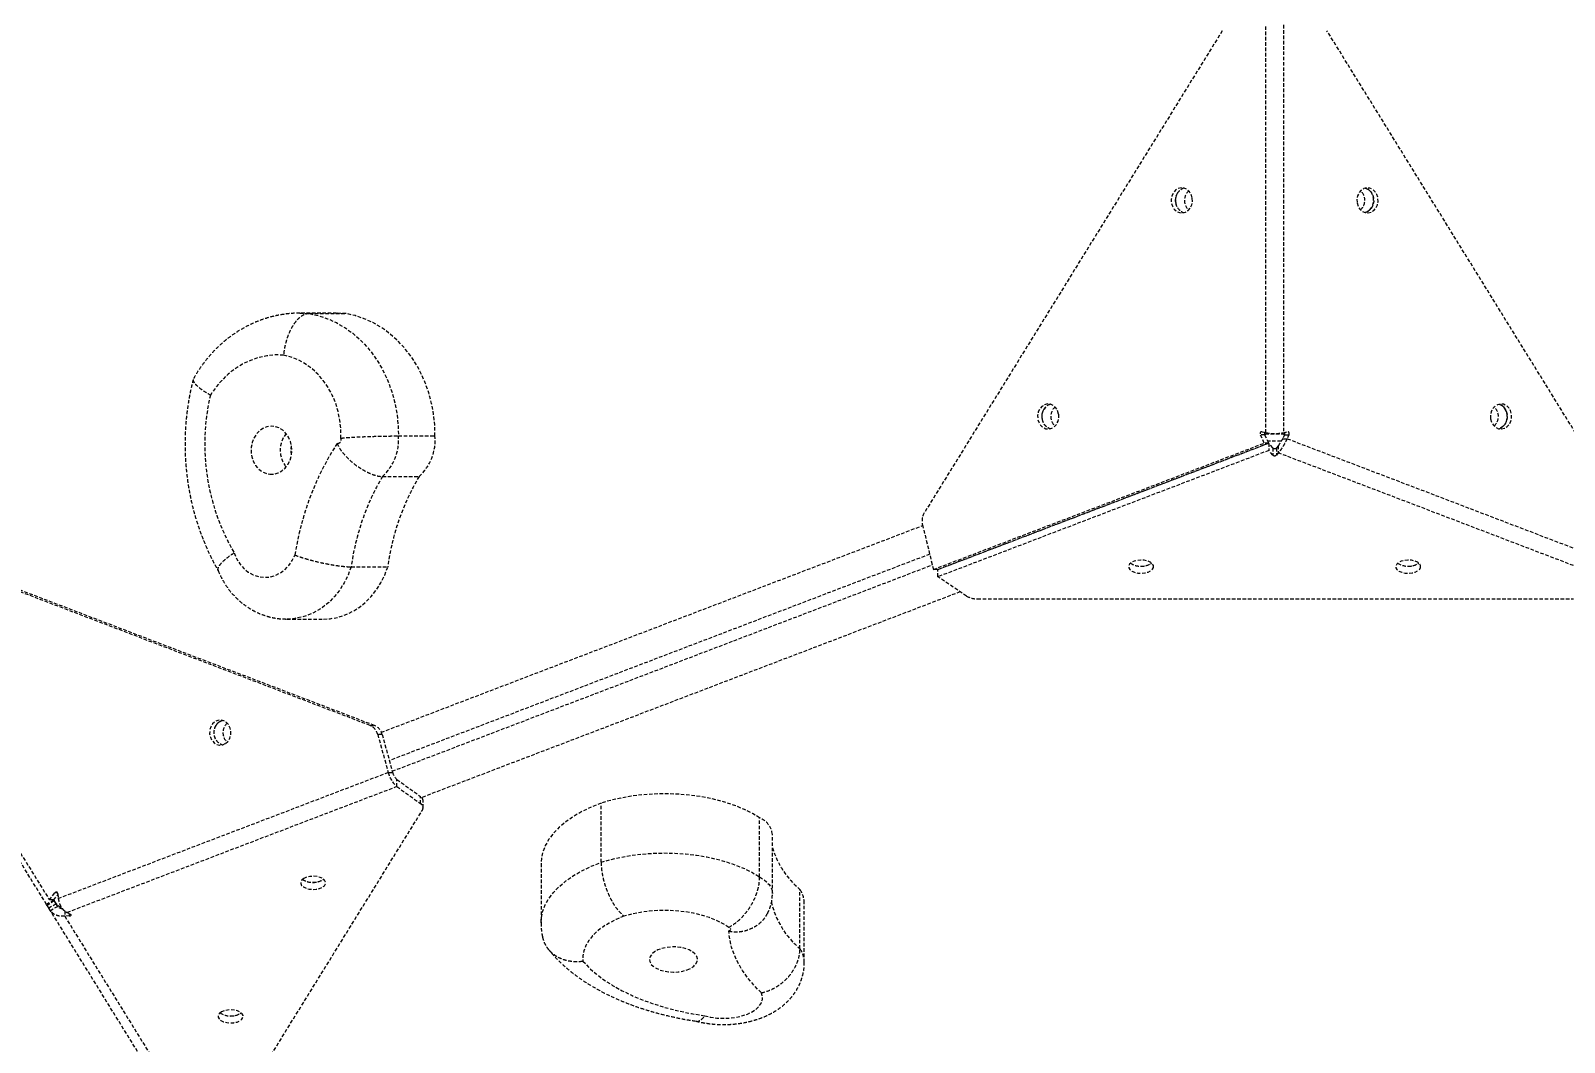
# Model space of a CAD drawing. Header units: millimetres. Extents: x -3160 to 2441, y -2789 to 2239.
# Drawn here: x -303 to 248, y -447 to -84 of the extents above; entities that cross this region are included whole.
import ezdxf

# ---------------------------------------------------------------- set-up
doc = ezdxf.new("R2010")
doc.units = ezdxf.units.MM
doc.linetypes.add('HIDDEN', pattern=[1.905, 1.27, -0.635])
for name, color, linetype in [('DIKOM_ОБЪЕКТ', 7, 'Continuous'), ('DIKOM_РАЗМЕР_ЗОНА', 7, 'Continuous'), ('DIKOM_РАЗМЕР_ОБЪЕКТА', 7, 'Continuous')]:
    doc.layers.add(name, color=color, linetype=linetype)
doc.styles.add('style1', font='arialbd.ttf', dxfattribs={"width": 0.8})
doc.dimstyles.new('1-50', dxfattribs={"dimtxt": 300, "dimasz": 200, "dimexe": 100, "dimexo": 0, "dimgap": 100, "dimtad": 1, "dimtxsty": 'style1', "dimcen": 200, "dimclrd": 7, "dimclre": 7, "dimclrt": 7, "dimadec": 1, "dimazin": 2, "dimtfac": 1, "dimtmove": 0, "dimatfit": 2, "dimfxl": 0, "dimlwd": 25, "dimlwe": 18, "dimarcsym": 0})

# ---------------------------------------------------------------- blocks, each defined once
blk = doc.blocks.new('*D0')
at = {"layer": 'Defpoints', "color": 0, "transparency": 16777216}
for p in [(295.78, 749.54), (-958.64, -670.94), (304.91, -670.94)]:
    blk.add_point(p, dxfattribs=at)
at = {"layer": 'DIKOM_РАЗМЕР_ОБЪЕКТА', "color": 7, "lineweight": 18, "transparency": 16777216}
for p, q in [((295.78, 749.54), (-1058.64, 749.54)), ((304.91, -670.94), (-1058.64, -670.94))]:
    blk.add_line(p, q, dxfattribs=at)
at = {"layer": 'DIKOM_РАЗМЕР_ОБЪЕКТА', "color": 7, "lineweight": 25, "transparency": 16777216}
blk.add_line((-958.64, 549.54), (-958.64, -470.94), dxfattribs=at)
at = {"layer": 'DIKOM_РАЗМЕР_ОБЪЕКТА', "color": 7, "transparency": 16777216}
for points in [[(-991.97, 549.54), (-925.3, 549.54), (-958.64, 749.54)], [(-991.97, -470.94), (-925.3, -470.94), (-958.64, -670.94)]]:
    blk.add_solid(points, dxfattribs=at)
at = {"layer": 'DIKOM_РАЗМЕР_ОБЪЕКТА', "color": 7, "transparency": 16777216, "insert": (-1211.81, 39.3), "char_height": 300, "attachment_point": 5, "rotation": 90, "style": 'style1'}
blk.add_mtext('{\\fArial|b0|i0|c204|p34;1420}', dxfattribs=at)
blk = doc.blocks.new('*D1')
at = {"layer": 'Defpoints', "color": 0, "transparency": 16777216}
for p in [(141.42, 2238.11), (-2709.95, -2159.51), (141.42, -2159.51)]:
    blk.add_point(p, dxfattribs=at)
at = {"layer": 'DIKOM_РАЗМЕР_ЗОНА', "color": 7, "lineweight": 18, "transparency": 16777216}
for p, q in [((141.42, 2238.11), (-2809.95, 2238.11)), ((141.42, -2159.51), (-2809.95, -2159.51))]:
    blk.add_line(p, q, dxfattribs=at)
at = {"layer": 'DIKOM_РАЗМЕР_ЗОНА', "color": 7, "lineweight": 25, "transparency": 16777216}
blk.add_line((-2709.95, 2038.11), (-2709.95, -1959.51), dxfattribs=at)
at = {"layer": 'DIKOM_РАЗМЕР_ЗОНА', "color": 7, "transparency": 16777216}
for points in [[(-2743.28, 2038.11), (-2676.61, 2038.11), (-2709.95, 2238.11)], [(-2743.28, -1959.51), (-2676.61, -1959.51), (-2709.95, -2159.51)]]:
    blk.add_solid(points, dxfattribs=at)
at = {"layer": 'DIKOM_РАЗМЕР_ЗОНА', "color": 7, "transparency": 16777216, "insert": (-2963.12, 8.17), "char_height": 300, "attachment_point": 5, "rotation": 90, "style": 'style1'}
blk.add_mtext('{\\fArial|b0|i0|c204|p34;4400}', dxfattribs=at)
blk = doc.blocks.new('*D2')
at = {"layer": 'Defpoints', "color": 0, "transparency": 16777216}
for p in [(-566.7, 39.68), (853.76, 39.3), (853.76, -1201.88)]:
    blk.add_point(p, dxfattribs=at)
at = {"layer": 'DIKOM_РАЗМЕР_ОБЪЕКТА', "color": 7, "lineweight": 18, "transparency": 16777216}
for p, q in [((-566.7, 39.68), (-566.7, -1301.88)), ((853.76, 39.3), (853.76, -1301.88))]:
    blk.add_line(p, q, dxfattribs=at)
at = {"layer": 'DIKOM_РАЗМЕР_ОБЪЕКТА', "color": 7, "lineweight": 25, "transparency": 16777216}
blk.add_line((-366.7, -1201.88), (653.76, -1201.88), dxfattribs=at)
at = {"layer": 'DIKOM_РАЗМЕР_ОБЪЕКТА', "color": 7, "transparency": 16777216}
for points in [[(-366.7, -1168.54), (-366.7, -1235.21), (-566.7, -1201.88)], [(653.76, -1168.54), (653.76, -1235.21), (853.76, -1201.88)]]:
    blk.add_solid(points, dxfattribs=at)
at = {"layer": 'DIKOM_РАЗМЕР_ОБЪЕКТА', "color": 7, "transparency": 16777216, "insert": (143.53, -948.7), "char_height": 300, "attachment_point": 5, "style": 'style1'}
blk.add_mtext('{\\fArial|b0|i0|c204|p34;1420}', dxfattribs=at)
blk = doc.blocks.new('*D3')
at = {"layer": 'Defpoints', "color": 0, "transparency": 16777216}
for p in [(-2152.02, 39.3), (2440.84, 36.45), (2440.84, -2689.31)]:
    blk.add_point(p, dxfattribs=at)
at = {"layer": 'DIKOM_РАЗМЕР_ЗОНА', "color": 7, "lineweight": 18, "transparency": 16777216}
for p, q in [((-2152.02, 39.3), (-2152.02, -2789.31)), ((2440.84, 36.45), (2440.84, -2789.31))]:
    blk.add_line(p, q, dxfattribs=at)
at = {"layer": 'DIKOM_РАЗМЕР_ЗОНА', "color": 7, "lineweight": 25, "transparency": 16777216}
blk.add_line((-1952.02, -2689.31), (2240.84, -2689.31), dxfattribs=at)
at = {"layer": 'DIKOM_РАЗМЕР_ЗОНА', "color": 7, "transparency": 16777216}
for points in [[(-1952.02, -2655.97), (-1952.02, -2722.64), (-2152.02, -2689.31)], [(2240.84, -2655.97), (2240.84, -2722.64), (2440.84, -2689.31)]]:
    blk.add_solid(points, dxfattribs=at)
at = {"layer": 'DIKOM_РАЗМЕР_ЗОНА', "color": 7, "transparency": 16777216, "insert": (109.23, -2436.13), "char_height": 300, "attachment_point": 5, "style": 'style1'}
blk.add_mtext('{\\fArial|b0|i0|c204|p34;4590}', dxfattribs=at)

msp = doc.modelspace()

# ---------------------------------------------------------------- linework, layer by layer
at = {"layer": 'DIKOM_ОБЪЕКТ', "color": 7, "linetype": 'HIDDEN', "lineweight": 15}
for p, q in [((140.375, -228.071), (140.371, -81.515)), ((146.681, -81.515), (146.684, -228.07)), ((124.733, -83.577), (17.639, -256.868)), ((269.739, -257.367), (162.32, -83.576)), ((-206.709, -185.098), (-203.286, -185.256)), ((-193.543, -185.098), (-206.686, -185.098)), ((-203.286, -185.256), (-190.142, -185.256)), ((-190.142, -185.256), (-193.543, -185.098)), ((-171.327, -229.23), (-158.183, -229.23)), ((139.816, -231.807), (138.38, -228.804)), ((139.957, -228.804), (138.38, -228.804)), ((139.029, -227.753), (140.375, -228.071)), ((141.394, -231.806), (139.957, -228.804)), ((147.102, -228.804), (146.429, -230.21)), ((146.429, -230.21), (148.007, -230.21)), ((146.684, -228.07), (148.03, -227.753)), ((147.102, -228.804), (148.679, -228.804)), ((148.679, -228.804), (148.007, -230.21)), ((148.007, -230.21), (266.575, -275.49)), ((20.912, -277.223), (139.816, -231.807)), ((22.489, -277.223), (141.394, -231.806)), ((141.444, -231.887), (22.539, -277.304)), ((141.444, -234.439), (22.539, -279.856)), ((141.394, -231.806), (139.816, -231.807)), ((141.444, -231.887), (141.444, -234.439)), ((142.88, -233.533), (141.444, -231.887)), ((142.88, -236.085), (141.444, -234.439)), ((142.88, -233.533), (142.88, -236.085)), ((144.852, -232.762), (144.179, -233.533)), ((144.179, -233.533), (144.179, -236.085)), ((144.852, -235.314), (144.179, -236.085)), ((144.852, -232.762), (144.852, -235.314)), ((263.42, -280.594), (144.852, -235.314)), ((-177.06, -243.816), (-163.917, -243.816)), ((-177.461, -335.736), (17.053, -261.438)), ((16.992, -261.188), (20.912, -277.223)), ((-181.495, -333.293), (-354.779, -267.101)), ((-179.917, -333.294), (-353.202, -267.101)), ((19.573, -271.746), (-174.588, -345.909)), ((-297.759, -397.589), (-371.241, -278.677)), ((-370.235, -277.05), (-296.753, -395.962)), ((-188.305, -276.266), (-175.161, -276.266)), ((-173.536, -349.713), (20.513, -275.593)), ((22.489, -277.223), (20.912, -277.223)), ((22.539, -279.856), (22.539, -277.304)), ((32.804, -286.77), (22.539, -279.856)), ((30.562, -285.259), (-162.967, -359.181)), ((36.746, -287.781), (250.946, -287.776)), ((-211.397, -295.053), (-198.253, -295.053)), ((-181.495, -333.293), (-179.917, -333.294)), ((-178.764, -336.504), (-174.995, -350.142)), ((-177.187, -336.504), (-178.764, -336.504)), ((-177.187, -336.504), (-173.418, -350.142)), ((-293.558, -395.432), (-174.995, -350.142)), ((-174.995, -350.142), (-173.418, -350.142)), ((-171.84, -355.246), (-171.84, -352.694)), ((-171.84, -352.694), (-163.411, -358.794)), ((-171.84, -355.246), (-290.404, -400.536)), ((-171.84, -355.246), (-163.411, -361.346)), ((-229.076, -471.117), (-162.701, -363.703)), ((-163.411, -361.346), (-163.411, -358.794)), ((-162.456, -362.891), (-162.456, -360.339)), ((-98.484, -382.441), (-98.484, -361.174)), ((-41.527, -387.729), (-41.527, -366.463)), ((-36.922, -393.717), (-36.922, -372.45)), ((-120.082, -382.958), (-120.082, -404.224)), ((-295.207, -396.012), (-297.759, -397.589)), ((-294.997, -396.351), (-297.549, -397.928)), ((-296.753, -395.962), (-294.768, -393.427)), ((-295.176, -395.962), (-296.753, -395.962)), ((-295.207, -396.012), (-295.238, -395.962)), ((-294.844, -396.581), (-295.227, -395.962)), ((-294.997, -396.351), (-295.207, -396.012)), ((-295.176, -395.962), (-293.693, -394.069)), ((-295.001, -396.104), (-295.076, -396.205)), ((-293.744, -398.361), (-294.844, -396.581)), ((-293.841, -393.428), (-294.768, -393.427)), ((-293.717, -393.829), (-293.558, -395.432)), ((-27.032, -413.488), (-27.032, -392.222)), ((-297.549, -397.928), (-297.759, -397.589)), ((-294.348, -397.402), (-296.9, -398.979)), ((-296.325, -399.909), (-296.9, -398.979)), ((-293.773, -398.332), (-296.325, -399.909)), ((-251.028, -473.185), (-296.325, -399.909)), ((-293.773, -398.332), (-294.348, -397.402)), ((-291.221, -399.933), (-291.221, -401.859)), ((-289.618, -401.76), (-291.221, -401.859)), ((-291.221, -401.859), (-245.924, -475.135)), ((-290.404, -400.536), (-289.217, -401.111)), ((-289.618, -400.916), (-289.618, -401.76)), ((-25.477, -418.414), (-25.477, -397.148))]:
    msp.add_line(p, q, dxfattribs=at)
at = {"layer": 'DIKOM_ОБЪЕКТ', "color": 7, "linetype": 'HIDDEN', "lineweight": 15, "flags": 128}
for points in [[(113.921, -143.687), (113.556, -142.48), (112.917, -141.443), (112.056, -140.659), (111.041, -140.192), (109.956, -140.08), (108.888, -140.333), (107.923, -140.928), (107.141, -141.819), (106.603, -142.934), (106.355, -144.181), (106.415, -145.46), (106.779, -146.667), (107.418, -147.704), (108.28, -148.488), (109.295, -148.955), (110.38, -149.067), (111.448, -148.814), (112.413, -148.218), (113.195, -147.327), (113.732, -146.213), (113.981, -144.966), (113.921, -143.687)], [(173.136, -145.458), (173.5, -146.665), (174.139, -147.703), (175.001, -148.487), (176.015, -148.953), (177.101, -149.065), (178.169, -148.813), (179.133, -148.217), (179.916, -147.326), (180.453, -146.212), (180.702, -144.965), (180.641, -143.686), (180.277, -142.479), (179.638, -141.441), (178.776, -140.657), (177.762, -140.191), (176.676, -140.079), (175.608, -140.331), (174.644, -140.927), (173.861, -141.818), (173.324, -142.932), (173.075, -144.179), (173.136, -145.458)], [(176.084, -148.971), (176.481, -148.847), (177.459, -148.282), (178.262, -147.416), (178.824, -146.319), (179.101, -145.08), (179.07, -143.8), (178.734, -142.581), (178.119, -141.524), (177.275, -140.713), (176.272, -140.215), (176.103, -140.168)], [(176.1, -140.168), (176.185, -140.191), (177.199, -140.657), (178.061, -141.441), (178.7, -142.479), (179.064, -143.686), (179.125, -144.965), (178.876, -146.212), (178.339, -147.326), (177.556, -148.217), (176.592, -148.813), (176.1, -148.975)], [(-203.286, -185.256), (-199.99, -186), (-196.765, -187.088), (-193.635, -188.513), (-190.627, -190.261), (-187.765, -192.321), (-185.071, -194.674), (-182.568, -197.301), (-180.276, -200.182), (-178.213, -203.294), (-176.396, -206.61), (-174.839, -210.105), (-173.556, -213.75), (-172.556, -217.516), (-171.848, -221.372), (-171.437, -225.287), (-171.327, -229.23)], [(-158.183, -229.23), (-158.294, -225.287), (-158.705, -221.372), (-159.413, -217.516), (-160.413, -213.75), (-161.696, -210.105), (-163.253, -206.61), (-165.07, -203.294), (-167.133, -200.182), (-169.425, -197.301), (-171.928, -194.674), (-174.622, -192.321), (-177.484, -190.261), (-180.492, -188.513), (-183.621, -187.088), (-186.847, -186), (-190.142, -185.256)], [(-212.605, -200.173), (-215.626, -200.119), (-218.636, -200.42), (-221.606, -201.073), (-224.505, -202.07), (-227.305, -203.403), (-229.978, -205.058), (-232.498, -207.018), (-234.838, -209.264), (-236.976, -211.773), (-238.891, -214.52)], [(-191.997, -230.068), (-192.021, -226.831), (-192.353, -223.617), (-192.988, -220.468), (-193.919, -217.421), (-195.134, -214.516), (-196.618, -211.789), (-198.351, -209.274), (-200.313, -207.003), (-202.479, -205.004), (-204.821, -203.302), (-207.311, -201.919), (-209.916, -200.872), (-212.605, -200.173)], [(65.924, -221.353), (65.559, -220.146), (64.92, -219.108), (64.059, -218.324), (63.044, -217.857), (61.959, -217.746), (60.891, -217.998), (59.926, -218.594), (59.143, -219.485), (58.606, -220.599), (58.358, -221.846), (58.418, -223.125), (58.782, -224.332), (59.421, -225.37), (60.283, -226.153), (61.297, -226.62), (62.383, -226.732), (63.451, -226.48), (64.415, -225.884), (65.198, -224.993), (65.735, -223.879), (65.984, -222.631), (65.924, -221.353)], [(221.138, -223.121), (221.503, -224.328), (222.142, -225.366), (223.003, -226.15), (224.018, -226.616), (225.103, -226.728), (226.172, -226.476), (227.136, -225.88), (227.919, -224.989), (228.456, -223.875), (228.705, -222.628), (228.644, -221.349), (228.28, -220.142), (227.641, -219.104), (226.779, -218.32), (225.765, -217.854), (224.679, -217.742), (223.611, -217.994), (222.647, -218.59), (221.864, -219.481), (221.327, -220.595), (221.078, -221.842), (221.138, -223.121)], [(224.087, -226.634), (224.484, -226.51), (225.462, -225.945), (226.265, -225.079), (226.827, -223.982), (227.104, -222.743), (227.073, -221.463), (226.737, -220.245), (226.122, -219.187), (225.278, -218.377), (224.274, -217.878), (224.106, -217.831)], [(224.103, -217.832), (224.188, -217.854), (225.202, -218.32), (226.064, -219.104), (226.703, -220.142), (227.067, -221.349), (227.128, -222.628), (226.879, -223.875), (226.342, -224.989), (225.559, -225.88), (224.595, -226.476), (224.103, -226.639)], [(-217.53, -242.976), (-216.045, -242.937), (-214.598, -242.548), (-213.247, -241.824), (-212.047, -240.795), (-211.048, -239.504), (-210.291, -238.002), (-209.806, -236.352), (-209.614, -234.622), (-209.722, -232.881), (-210.126, -231.201), (-210.809, -229.651), (-211.744, -228.295), (-212.892, -227.188), (-214.206, -226.375), (-215.632, -225.889), (-217.112, -225.751), (-218.586, -225.966), (-219.992, -226.526), (-221.274, -227.406), (-222.379, -228.572), (-223.262, -229.976), (-223.886, -231.56), (-224.226, -233.259), (-224.268, -235.004), (-224.011, -236.723), (-223.464, -238.346), (-222.651, -239.806), (-221.605, -241.044), (-220.368, -242.01), (-218.99, -242.662), (-217.53, -242.976)], [(-230.349, -271.237), (-229.469, -273.311), (-228.311, -275.186), (-226.905, -276.812), (-225.291, -278.142), (-223.512, -279.141), (-221.617, -279.782), (-219.659, -280.047), (-217.69, -279.928), (-215.764, -279.429), (-213.935, -278.564), (-212.253, -277.356), (-210.763, -275.838), (-209.506, -274.052), (-208.517, -272.047)], [(100.003, -276.489), (99.968, -275.816), (99.575, -275.175), (98.854, -274.619), (97.863, -274.192), (96.685, -273.929), (95.412, -273.851), (94.15, -273.964), (92.999, -274.26), (92.054, -274.715), (91.391, -275.291), (91.063, -275.942), (91.098, -276.615), (91.491, -277.255), (92.213, -277.812), (93.203, -278.239), (94.382, -278.502), (95.654, -278.58), (96.916, -278.466), (98.067, -278.17), (99.012, -277.716), (99.675, -277.14), (100.003, -276.489)], [(196.003, -276.487), (195.968, -275.814), (195.575, -275.173), (194.854, -274.617), (193.864, -274.189), (192.685, -273.926), (191.412, -273.848), (190.15, -273.962), (188.999, -274.258), (188.054, -274.713), (187.391, -275.288), (187.063, -275.939), (187.098, -276.612), (187.491, -277.253), (188.213, -277.809), (189.203, -278.237), (190.382, -278.5), (191.654, -278.578), (192.916, -278.464), (194.067, -278.168), (195.012, -277.714), (195.675, -277.138), (196.003, -276.487)], [(-188.305, -276.266), (-189.411, -279.213), (-190.788, -281.998), (-192.419, -284.585), (-194.285, -286.944), (-196.361, -289.046), (-198.623, -290.864), (-201.042, -292.376), (-203.589, -293.563), (-206.232, -294.411), (-208.939, -294.909), (-211.45, -295.053)], [(-198.253, -295.053), (-195.795, -294.909), (-193.089, -294.411), (-190.445, -293.563), (-187.898, -292.376), (-185.479, -290.864), (-183.218, -289.046), (-181.141, -286.944), (-179.276, -284.585), (-177.645, -281.998), (-176.267, -279.213), (-175.161, -276.266)], [(-233.466, -339.779), (-232.602, -338.999), (-231.96, -337.964), (-231.592, -336.758), (-231.528, -335.48), (-231.773, -334.231), (-232.307, -333.115), (-233.087, -332.221), (-234.049, -331.621), (-235.117, -331.365), (-236.202, -331.472), (-237.218, -331.935), (-238.082, -332.715), (-238.724, -333.75), (-239.092, -334.956), (-239.156, -336.234), (-238.911, -337.482), (-238.377, -338.599), (-237.597, -339.493), (-236.635, -340.093), (-235.567, -340.349), (-234.481, -340.242), (-233.466, -339.779)], [(-235.641, -331.935), (-234.625, -331.472), (-234.553, -331.454)], [(-41.527, -366.463), (-44.134, -364.906), (-46.996, -363.479), (-50.09, -362.192), (-53.391, -361.057), (-56.873, -360.082), (-60.508, -359.275), (-64.265, -358.643), (-68.115, -358.191), (-72.027, -357.923), (-75.968, -357.84), (-79.908, -357.943), (-83.815, -358.232), (-87.656, -358.704), (-91.402, -359.356), (-95.02, -360.181), (-98.484, -361.174)], [(-98.484, -361.174), (-102.063, -362.618), (-105.383, -364.224), (-108.418, -365.979), (-111.143, -367.869), (-113.536, -369.879), (-115.579, -371.994), (-117.255, -374.196), (-118.551, -376.467), (-119.457, -378.791), (-119.965, -381.148), (-120.082, -382.958)], [(-98.484, -382.441), (-95.02, -381.448), (-91.402, -380.622), (-87.656, -379.97), (-83.815, -379.498), (-79.908, -379.209), (-75.968, -379.106), (-72.027, -379.189), (-68.115, -379.458), (-64.265, -379.91), (-60.508, -380.542), (-56.873, -381.348), (-53.391, -382.323), (-50.09, -383.459), (-46.996, -384.745), (-44.134, -386.173), (-41.527, -387.729)], [(-120.082, -404.221), (-119.965, -402.414), (-119.457, -400.057), (-118.551, -397.734), (-117.255, -395.462), (-115.579, -393.26), (-113.536, -391.146), (-111.143, -389.135), (-108.418, -387.245), (-105.383, -385.49), (-102.063, -383.884), (-98.484, -382.441)], [(-205.291, -388.233), (-206.016, -388.788), (-206.414, -389.429), (-206.453, -390.102), (-206.129, -390.753), (-205.47, -391.33), (-204.527, -391.787), (-203.379, -392.085), (-202.117, -392.201), (-200.845, -392.125), (-199.664, -391.864), (-198.671, -391.438), (-197.946, -390.883), (-197.548, -390.243), (-197.51, -389.57), (-197.833, -388.919), (-198.493, -388.341), (-199.435, -387.885), (-200.583, -387.587), (-201.845, -387.471), (-203.118, -387.547), (-204.298, -387.808), (-205.291, -388.233)], [(-41.527, -387.729), (-40.168, -388.57), (-39.025, -389.494), (-38.116, -390.488), (-37.456, -391.535), (-37.055, -392.618), (-36.922, -393.718), (-36.922, -393.72)], [(-90.301, -401.817), (-93.077, -402.982), (-95.617, -404.287), (-97.897, -405.719), (-99.894, -407.263), (-101.587, -408.904), (-102.961, -410.626), (-104.001, -412.411), (-104.698, -414.242), (-105.043, -416.1), (-105.033, -417.967)], [(-52.596, -405.852), (-54.676, -404.548), (-57.02, -403.374), (-59.599, -402.346), (-62.38, -401.475), (-65.329, -400.774), (-68.409, -400.25), (-71.581, -399.91), (-74.805, -399.76), (-78.041, -399.799), (-81.249, -400.029), (-84.387, -400.446), (-87.417, -401.044), (-90.301, -401.817)], [(-52.642, -407.114), (-52.349, -407.002), (-52.122, -406.853), (-51.976, -406.679), (-51.922, -406.49), (-51.962, -406.301), (-52.095, -406.123), (-52.312, -405.97), (-52.596, -405.852)], [(-40.899, -429.379), (-43.447, -426.79), (-45.699, -424.127), (-47.647, -421.398), (-49.286, -418.613), (-50.609, -415.783), (-51.611, -412.916), (-52.29, -410.023), (-52.642, -407.114)], [(-67.56, -421.122), (-66.237, -420.523), (-65.171, -419.797), (-64.405, -418.972), (-63.97, -418.083), (-63.885, -417.167), (-64.152, -416.26), (-64.761, -415.4), (-65.687, -414.622), (-66.892, -413.958), (-68.326, -413.435), (-69.932, -413.074), (-71.642, -412.891), (-73.388, -412.893), (-75.097, -413.079), (-76.7, -413.442), (-78.131, -413.968), (-79.331, -414.634), (-80.252, -415.414), (-80.855, -416.275), (-81.116, -417.182), (-81.025, -418.099), (-80.585, -418.987), (-79.813, -419.81), (-78.742, -420.535), (-77.416, -421.131), (-75.888, -421.575), (-74.222, -421.848), (-72.485, -421.94), (-70.749, -421.845), (-69.084, -421.569), (-67.56, -421.122)], [(-105.033, -417.967), (-102.827, -420.301), (-100.301, -422.543), (-97.471, -424.682), (-94.35, -426.707), (-90.955, -428.606), (-87.306, -430.369), (-83.42, -431.988), (-79.32, -433.452), (-75.027, -434.755), (-70.565, -435.889), (-65.956, -436.848), (-61.226, -437.628)], [(-61.226, -437.628), (-59.109, -438.124), (-56.866, -438.43), (-54.557, -438.537), (-52.246, -438.443), (-49.997, -438.149), (-47.87, -437.665), (-45.925, -437.003), (-44.213, -436.181), (-42.783, -435.222), (-41.674, -434.152), (-40.915, -433.001), (-40.527, -431.8), (-40.522, -430.581), (-40.899, -429.379)], [(-234.953, -436.234), (-235.678, -436.789), (-236.076, -437.429), (-236.114, -438.102), (-235.791, -438.754), (-235.131, -439.331), (-234.189, -439.787), (-233.041, -440.085), (-231.779, -440.201), (-230.506, -440.126), (-229.326, -439.865), (-228.333, -439.439), (-227.608, -438.884), (-227.21, -438.244), (-227.171, -437.571), (-227.495, -436.919), (-228.154, -436.342), (-229.097, -435.886), (-230.245, -435.588), (-231.507, -435.472), (-232.779, -435.547), (-233.96, -435.809), (-234.953, -436.234)]]:
    msp.add_lwpolyline(points, dxfattribs=at)
at = {"layer": 'DIKOM_ОБЪЕКТ', "color": 7, "linetype": 'HIDDEN', "lineweight": 15}
for centre, radius, start, end in [((112.508, -144.568), 4.673, 145.60853, 250.63684), ((112.356, -144.429), 4.483, 108.18871, 193.28484), ((111.937, -143.847), 3.805, 104.91475, 149.71569), ((115.608, -144.573), 4.504, 130.79624, 229.20611), ((171.446, -144.567), 4.5, 310.76279, 49.14618), ((112.144, -144.968), 4.181, 186.74981, 253.49654), ((-163.503, -232.168), 77.426, 166.8246, 210.30448), ((64.512, -222.236), 4.674, 145.61491, 250.55625), ((64.359, -222.095), 4.483, 108.18868, 193.28493), ((63.939, -221.515), 3.804, 104.82269, 149.71899), ((67.611, -222.242), 4.504, 130.77103, 229.18077), ((219.449, -222.23), 4.5, 310.76239, 49.14648), ((64.147, -222.633), 4.181, 186.74991, 253.49651), ((-204.148, -234.376), 9.651, 141.41575, 218.58425), ((-193.212, -230.578), 1.318, 265.07009, 22.79173), ((-188.855, -230.76), 17.595, 312.09411, 4.98719), ((-175.712, -230.76), 17.595, 312.09411, 4.98719), ((143.528, -266.317), 37.781, 84.51026, 95.48407), ((143.528, -269.014), 37.927, 86.56505, 93.6893), ((-205.136, -234.376), 4.893, 160.37255, 199.62745), ((-107.235, -287.412), 102.44, 147.18197, 171.37403), ((-102.163, -287.942), 86.929, 149.49535, 172.28103), ((-89.019, -287.943), 86.93, 149.49549, 172.28089), ((22.538, -259.81), 5.715, 149.01582, 193.95258), ((95.533, -269.223), 6.858, 236.46031, 303.53969), ((95.213, -269.992), 6.033, 234.99118, 273.04163), ((95.853, -269.992), 6.033, 266.95823, 305.00952), ((191.533, -269.221), 6.858, 236.46031, 303.53969), ((191.213, -269.989), 6.033, 234.99116, 273.04166), ((191.853, -269.989), 6.033, 266.9583, 305.00945), ((36.513, -280.502), 7.283, 239.38801, 271.83583), ((-232.996, -335.865), 4.677, 145.64111, 250.2292), ((-232.938, -335.816), 4.73, 124.86305, 250.01797), ((-233.574, -335.141), 3.801, 104.47938, 149.72912), ((-230.078, -335.755), 4.301, 129.8936, 181.53562), ((-230.075, -335.985), 4.304, 178.4767, 229.83009), ((-183.321, -337.613), 4.69, 13.68517, 67.08357), ((-181.743, -337.613), 4.69, 13.68462, 67.08465), ((-165.612, -347.87), 9.655, 193.61271, 229.82228), ((-168.726, -349.006), 4.827, 193.61224, 229.82334), ((-164.416, -360.482), 1.965, 4.18856, 59.24864), ((-164.196, -362.868), 1.713, 330.82014, 62.71825), ((-44.345, -373.396), 7.484, 7.26081, 67.87865), ((-6.931, -368.218), 31.308, 196.68461, 230.0579), ((-202.303, -383.636), 6.023, 234.84746, 273.06235), ((-201.984, -382.838), 6.864, 236.69642, 303.57401), ((-201.659, -383.636), 6.023, 266.93763, 305.15232), ((-289.579, -393.27), 6.219, 212.16546, 243.3269), ((-7.512, -389.974), 30.56, 192.64839, 230.30217), ((-34.48, -397.281), 9.004, 0.85005, 34.18828), ((-34.481, -418.548), 9.005, 0.88589, 34.1871), ((-231.964, -431.636), 6.023, 234.84917, 273.06088), ((-231.644, -430.84), 6.863, 236.63338, 303.53859), ((-231.321, -431.636), 6.023, 266.939, 305.15119)]:
    msp.add_arc(centre, radius, start, end, dxfattribs=at)
for centre, major_axis, ratio, start_param, end_param in [((139.029, -228.556), (-0.481, 0.729), 0.7885078, 5.5860918, 7.6804869), ((140.606, -228.556), (-0.481, 0.729), 0.7885078, 0.3079636, 1.3973016), ((146.453, -228.555), (0.482, 0.729), 0.7885221, 4.8859718, 5.9754011), ((148.03, -228.555), (0.482, 0.729), 0.7885221, 4.8859718, 6.9803669), ((143.53, -233.285), (0.75, 0), 0.6615094, 3.6652622, 5.7596573), ((143.53, -235.837), (0.75, 0), 0.6615094, 3.6652622, 5.7596573), ((-294.596, -397), (-0.405, 0.656), 0.0001042, 4.0532912, 6.1476863), ((-294.367, -394.077), (0.17, 0.92), 0.6884508, 5.1096855, 7.2040806), ((-297.148, -398.577), (-0.405, 0.656), 0.0001042, 4.0532912, 6.1476863), ((-289.866, -401.359), (0.927, -0.067), 0.4311488, 5.0146273, 7.1090224)]:
    msp.add_ellipse(centre, major_axis=major_axis, ratio=ratio, start_param=start_param, end_param=end_param, dxfattribs=at)
for points, knots in [([(-206.709, -185.137), (-207.323, -185.13), (-209.132, -185.11), (-212.127, -185.42), (-215.664, -186.041), (-219.14, -186.987), (-222.536, -188.229), (-225.832, -189.767), (-229.009, -191.59), (-232.047, -193.687), (-234.93, -196.049), (-237.638, -198.661), (-240.156, -201.507), (-242.461, -204.574), (-244.038, -207.015), (-244.834, -208.432), (-244.995, -208.719)], [0, 0, 0, 0, 0.0397175, 0.1170973, 0.1944349, 0.2718164, 0.3493225, 0.4270269, 0.5049888, 0.5832581, 0.6618629, 0.7408191, 0.8201236, 0.8997616, 0.9797051, 1, 1, 1, 1]), ([(-203.286, -185.256), (-203.726, -185.296), (-204.621, -185.377), (-205.969, -186.026), (-207.291, -187.054), (-208.529, -188.451), (-209.67, -190.193), (-210.661, -192.201), (-211.491, -194.454), (-212.187, -197.087), (-212.495, -199.045), (-212.602, -200.147), (-212.605, -200.173)], [0, 0, 0, 0, 0.1057727, 0.2146157, 0.3203876, 0.4292279, 0.5350198, 0.6438795, 0.7497289, 0.858643, 0.9966445, 1, 1, 1, 1]), ([(-245.066, -208.907), (-245.242, -209.597), (-245.836, -211.934), (-246.643, -215.983), (-247.392, -221.058), (-247.858, -226.179), (-248.046, -231.324), (-247.953, -236.474), (-247.581, -241.609), (-246.929, -246.71), (-246, -251.756), (-244.798, -256.728), (-243.325, -261.607), (-241.59, -266.376), (-239.587, -271.007), (-237.713, -274.817), (-236.428, -277.021), (-235.98, -277.79)], [0, 0, 0, 0, 0.0299712, 0.1015532, 0.1731571, 0.2447916, 0.3164504, 0.3881298, 0.4598253, 0.5315312, 0.6032436, 0.6749567, 0.7466634, 0.8183564, 0.8900236, 0.9616537, 1, 1, 1, 1]), ([(-245.04, -208.913), (-245.067, -209.064), (-245.126, -209.401), (-244.748, -210.104), (-244.009, -210.961), (-242.886, -211.934), (-241.253, -213.111), (-239.808, -213.999), (-238.901, -214.514), (-238.891, -214.52)], [0, 0, 0, 0, 0.1283689, 0.2866182, 0.4493808, 0.6091541, 0.7734484, 0.9974113, 1, 1, 1, 1]), ([(-191.997, -230.068), (-191.986, -230.066), (-191.037, -229.9), (-189.254, -229.76), (-186.536, -229.602), (-184.018, -229.497), (-181.48, -229.411), (-179.039, -229.345), (-176.717, -229.293), (-174.631, -229.257), (-172.769, -229.234), (-171.812, -229.232), (-171.327, -229.23)], [0, 0, 0, 0, 0.00167931, 0.14323177, 0.24886447, 0.35755687, 0.46311779, 0.57173541, 0.67727131, 0.78586816, 0.89140327, 1, 1, 1, 1]), ([(140.375, -228.071), (140.915, -228.155), (141.904, -228.31), (143.538, -228.404), (145.164, -228.319), (146.152, -228.157), (146.684, -228.07)], [0, 0, 0, 0, 0.2731866, 0.5000145, 0.7304025, 1, 1, 1, 1]), ([(148.007, -230.21), (147.752, -230.758), (147.287, -231.76), (146.45, -233.143), (145.649, -234.394), (145.131, -234.992), (144.852, -235.314)], [0, 0, 0, 0, 0.27319014, 0.5000132, 0.73040082, 1, 1, 1, 1]), ([(146.429, -230.21), (146.269, -230.47), (145.978, -230.94), (145.516, -231.625), (145.146, -232.271), (144.956, -232.589), (144.852, -232.762)], [0, 0, 0, 0, 0.275462, 0.4999171, 0.7277743, 1, 1, 1, 1]), ([(-193.326, -231.892), (-193.323, -231.9), (-193.123, -232.518), (-192.537, -233.68), (-191.274, -235.391), (-189.697, -237.136), (-187.816, -238.821), (-185.851, -240.301), (-183.872, -241.55), (-181.941, -242.547), (-180.121, -243.272), (-178.451, -243.729), (-177.524, -243.787), (-177.06, -243.816)], [0, 0, 0, 0, 0.001078, 0.0825359, 0.1644319, 0.2697852, 0.3751551, 0.4795728, 0.5839859, 0.6879813, 0.7919761, 0.89599, 1, 1, 1, 1]), ([(-236.061, -277.671), (-236.109, -277.457), (-236.206, -277.021), (-235.861, -276.152), (-235.17, -275.154), (-234.103, -274.044), (-232.564, -272.739), (-231.206, -271.784), (-230.362, -271.245), (-230.349, -271.237)], [0, 0, 0, 0, 0.1539191, 0.3120992, 0.4702845, 0.6288655, 0.7874484, 0.9968213, 1, 1, 1, 1]), ([(-208.517, -272.047), (-208.504, -272.052), (-207.579, -272.404), (-205.839, -272.998), (-203.193, -273.771), (-200.735, -274.403), (-198.274, -274.956), (-195.88, -275.424), (-193.619, -275.795), (-191.558, -276.064), (-189.733, -276.234), (-188.781, -276.256), (-188.305, -276.266)], [0, 0, 0, 0, 0.0020443, 0.145154, 0.2524606, 0.3597625, 0.466601, 0.5734366, 0.680073, 0.7867066, 0.8933542, 1, 1, 1, 1]), ([(-236.067, -277.673), (-236.065, -277.678), (-235.714, -278.644), (-234.801, -280.482), (-233.256, -283.11), (-231.43, -285.535), (-229.378, -287.737), (-227.118, -289.685), (-224.681, -291.358), (-222.099, -292.735), (-219.404, -293.807), (-216.63, -294.553), (-213.971, -294.986), (-212.242, -295.017), (-211.461, -295.031)], [0, 0, 0, 0, 0.0004972, 0.0949341, 0.1894022, 0.2835906, 0.3773523, 0.4705547, 0.5630947, 0.654912, 0.7459948, 0.8363778, 0.9261375, 1, 1, 1, 1]), ([(-98.484, -382.441), (-98.462, -383.165), (-98.418, -384.635), (-98.061, -387.005), (-97.497, -389.44), (-96.73, -391.847), (-95.774, -394.195), (-94.673, -396.377), (-93.436, -398.371), (-91.993, -400.254), (-90.919, -401.315), (-90.316, -401.806), (-90.301, -401.817)], [0, 0, 0, 0, 0.1057741, 0.2146151, 0.320388, 0.4292283, 0.5350215, 0.643881, 0.749729, 0.8586445, 0.996644, 1, 1, 1, 1]), ([(-52.596, -405.852), (-52.587, -405.847), (-51.833, -405.407), (-50.407, -404.507), (-48.445, -402.831), (-46.777, -401.057), (-45.256, -399.042), (-43.957, -396.877), (-42.892, -394.581), (-42.12, -392.263), (-41.621, -389.934), (-41.559, -388.471), (-41.527, -387.729)], [0, 0, 0, 0, 0.0016826, 0.1432315, 0.2488647, 0.3575578, 0.4631182, 0.5717355, 0.6772715, 0.7858671, 0.8914024, 1, 1, 1, 1]), ([(-293.558, -395.432), (-293.441, -396.032), (-293.226, -397.129), (-292.541, -398.57), (-291.602, -399.769), (-290.824, -400.267), (-290.404, -400.536)], [0, 0, 0, 0, 0.2731914, 0.5000198, 0.7304071, 1, 1, 1, 1]), ([(-38.724, -400.89), (-38.485, -400.428), (-37.928, -399.348), (-37.339, -397.443), (-36.957, -395.502), (-36.958, -394.227), (-36.958, -393.725)], [0, 0, 0, 0, 0.20891409, 0.48813527, 0.79865078, 1, 1, 1, 1]), ([(-291.221, -401.859), (-291.821, -401.87), (-292.919, -401.892), (-294.359, -401.486), (-295.558, -400.878), (-296.056, -400.248), (-296.325, -399.909)], [0, 0, 0, 0, 0.2731912, 0.5000109, 0.7303973, 1, 1, 1, 1]), ([(-291.937, -399.241), (-292.005, -399.236), (-292.324, -399.213), (-292.839, -399.032), (-293.434, -398.752), (-293.654, -398.48), (-293.773, -398.332)], [0, 0, 0, 0, 0.0771078, 0.3630092, 0.6532454, 1, 1, 1, 1]), ([(-52.642, -407.114), (-52.635, -407.117), (-52.061, -407.289), (-50.824, -407.482), (-48.765, -407.447), (-46.575, -407.061), (-44.354, -406.254), (-42.355, -405.101), (-40.649, -403.649), (-39.423, -402.221), (-38.925, -401.231), (-38.747, -400.879)], [0, 0, 0, 0, 0.0014494, 0.1107196, 0.2205802, 0.3619067, 0.5032555, 0.6433246, 0.7833908, 0.9228977, 1, 1, 1, 1]), ([(-120.046, -404.219), (-120.047, -404.822), (-120.051, -406.356), (-119.813, -408.068), (-119.585, -409.161), (-119.547, -409.345)], [0, 0, 0, 0, 0.3504475, 0.8906635, 1, 1, 1, 1]), ([(-119.538, -409.342), (-119.372, -409.983), (-119.033, -411.286), (-118.026, -413.071), (-116.682, -414.667), (-114.992, -416.01), (-113.04, -417.046), (-110.842, -417.76), (-108.188, -418.169), (-106.197, -418.115), (-105.046, -417.969), (-105.033, -417.967)], [0, 0, 0, 0, 0.1133634, 0.2306787, 0.3513723, 0.4691355, 0.5902533, 0.7091491, 0.8314122, 0.9980725, 1, 1, 1, 1]), ([(-117.535, -413.607), (-117.193, -414.034), (-116.072, -415.433), (-113.957, -417.691), (-111.113, -420.348), (-107.982, -422.878), (-104.581, -425.277), (-100.926, -427.531), (-97.042, -429.627), (-92.953, -431.557), (-88.684, -433.314), (-84.254, -434.897), (-79.683, -436.302), (-74.991, -437.532), (-70.19, -438.578), (-66.577, -439.235), (-64.566, -439.533), (-64.206, -439.586)], [0, 0, 0, 0, 0.0308491, 0.1009667, 0.1720803, 0.2445164, 0.3179682, 0.3920962, 0.4665816, 0.5411329, 0.6155571, 0.6897617, 0.7637078, 0.8373884, 0.9108194, 0.9840285, 1, 1, 1, 1]), ([(-64.347, -439.555), (-64.234, -439.587), (-63.165, -439.881), (-61.078, -440.277), (-58.083, -440.661), (-55.057, -440.81), (-52.025, -440.742), (-49.002, -440.451), (-46.002, -439.931), (-43.04, -439.166), (-40.137, -438.137), (-37.453, -436.877), (-35.046, -435.43), (-32.956, -433.86), (-31.11, -432.136), (-29.514, -430.272), (-28.17, -428.281), (-27.086, -426.179), (-26.233, -423.909), (-25.69, -421.5), (-25.449, -419.62), (-25.497, -418.594), (-25.505, -418.402)], [0, 0, 0, 0, 0.0068791, 0.0650119, 0.1225897, 0.1799029, 0.2372274, 0.2948967, 0.3532368, 0.412666, 0.4735157, 0.5358239, 0.5907638, 0.6438186, 0.694979, 0.7445438, 0.7928828, 0.8403317, 0.8871689, 0.9384337, 0.9885147, 1, 1, 1, 1]), ([(-40.899, -429.379), (-40.884, -429.376), (-39.822, -429.154), (-37.975, -428.565), (-35.494, -427.283), (-33.417, -425.825), (-31.561, -424.098), (-29.966, -422.165), (-28.683, -420.071), (-27.741, -417.886), (-27.146, -415.66), (-27.07, -414.212), (-27.032, -413.488)], [0, 0, 0, 0, 0.0020428, 0.1451527, 0.2524584, 0.3597619, 0.4666012, 0.5734357, 0.6800744, 0.7867103, 0.8933569, 1, 1, 1, 1]), ([(-64.205, -439.58), (-64.192, -439.586), (-63.938, -439.695), (-63.358, -439.516), (-62.392, -438.973), (-61.656, -438.186), (-61.232, -437.636), (-61.226, -437.628)], [0, 0, 0, 0, 0.01614264, 0.31067844, 0.60522015, 0.99409208, 1, 1, 1, 1])]:
    msp.add_open_spline(points, degree=3, knots=knots, dxfattribs=at)

# ---------------------------------------------------------------- dimensions: what is measured, and where the dimension line sits
at = {"layer": 'DIKOM_РАЗМЕР_ЗОНА'}
dim = msp.add_linear_dim(base=(-2709.946, -2159.507), p1=(141.425, 2238.107), p2=(141.425, -2159.507), angle=90, text='{\\fArial|b0|i0|c204|p34;4400}', dimstyle='1-50', dxfattribs=at)
dim.commit()
dim.dimension.update_dxf_attribs({"geometry": '*D1', "text_midpoint": (-2709.946, 8.168), "dimtype": 160})
dim = msp.add_linear_dim(base=(2440.837, -2689.307), p1=(-2152.019, 39.3), p2=(2440.837, 36.447), text='{\\fArial|b0|i0|c204|p34;4590}', dimstyle='1-50', dxfattribs=at)
dim.commit()
dim.dimension.update_dxf_attribs({"geometry": '*D3', "text_midpoint": (109.233, -2689.307), "dimtype": 160})
at = {"layer": 'DIKOM_РАЗМЕР_ОБЪЕКТА'}
dim = msp.add_linear_dim(base=(-958.638, -670.936), p1=(295.784, 749.535), p2=(304.914, -670.936), angle=90, text='{\\fArial|b0|i0|c204|p34;1420}', dimstyle='1-50', dxfattribs=at)
dim.commit()
dim.dimension.update_dxf_attribs({"geometry": '*D0', "text_midpoint": (-958.638, 39.299), "dimtype": 160})
dim = msp.add_linear_dim(base=(853.763, -1201.875), p1=(-566.696, 39.676), p2=(853.763, 39.3), text='{\\fArial|b0|i0|c204|p34;1420}', dimstyle='1-50', dxfattribs=at)
dim.commit()
dim.dimension.update_dxf_attribs({"geometry": '*D2', "text_midpoint": (143.534, -1201.875), "dimtype": 160})

doc.saveas('drawing.dxf')
